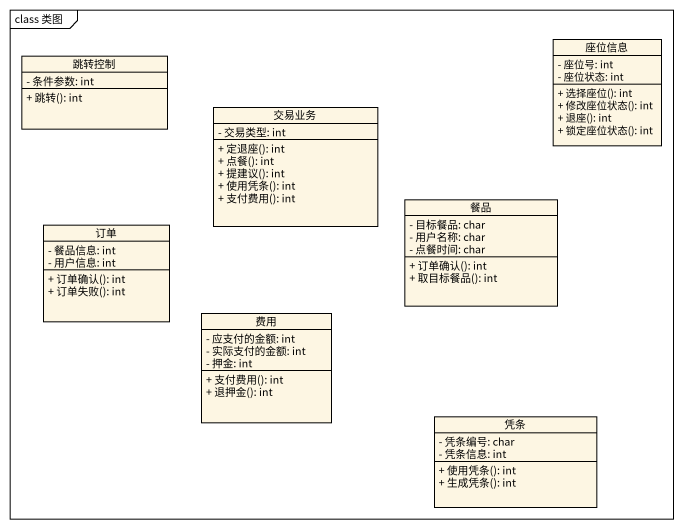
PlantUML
@startuml
mainframe class 类图
hide circle
hide empty members
skinparam classAttributeIconSize 0
class 座位信息 {
  - 座位号: int
  - 座位状态: int
  + 选择座位(): int
  + 修改座位状态(): int
  + 退座(): int
  + 锁定座位状态(): int
}
class 跳转控制 {
  - 条件参数: int
  + 跳转(): int
}
class 交易业务 {
  - 交易类型: int
  + 定退座(): int
  + 点餐(): int
  + 提建议(): int
  + 使用凭条(): int
  + 支付费用(): int
}
class 订单 {
  - 餐品信息: int
  - 用户信息: int
  + 订单确认(): int
  + 订单失败(): int
}
class 餐品 {
  - 目标餐品: char
  - 用户名称: char
  - 点餐时间: char
  + 订单确认(): int
  + 取目标餐品(): int
}
class 费用 {
  - 应支付的金额: int
  - 实际支付的金额: int
  - 押金: int
  + 支付费用(): int
  + 退押金(): int
}
class 凭条 {
  - 凭条编号: char
  - 凭条信息: int
  + 使用凭条(): int
  + 生成凭条(): int
}
@enduml
